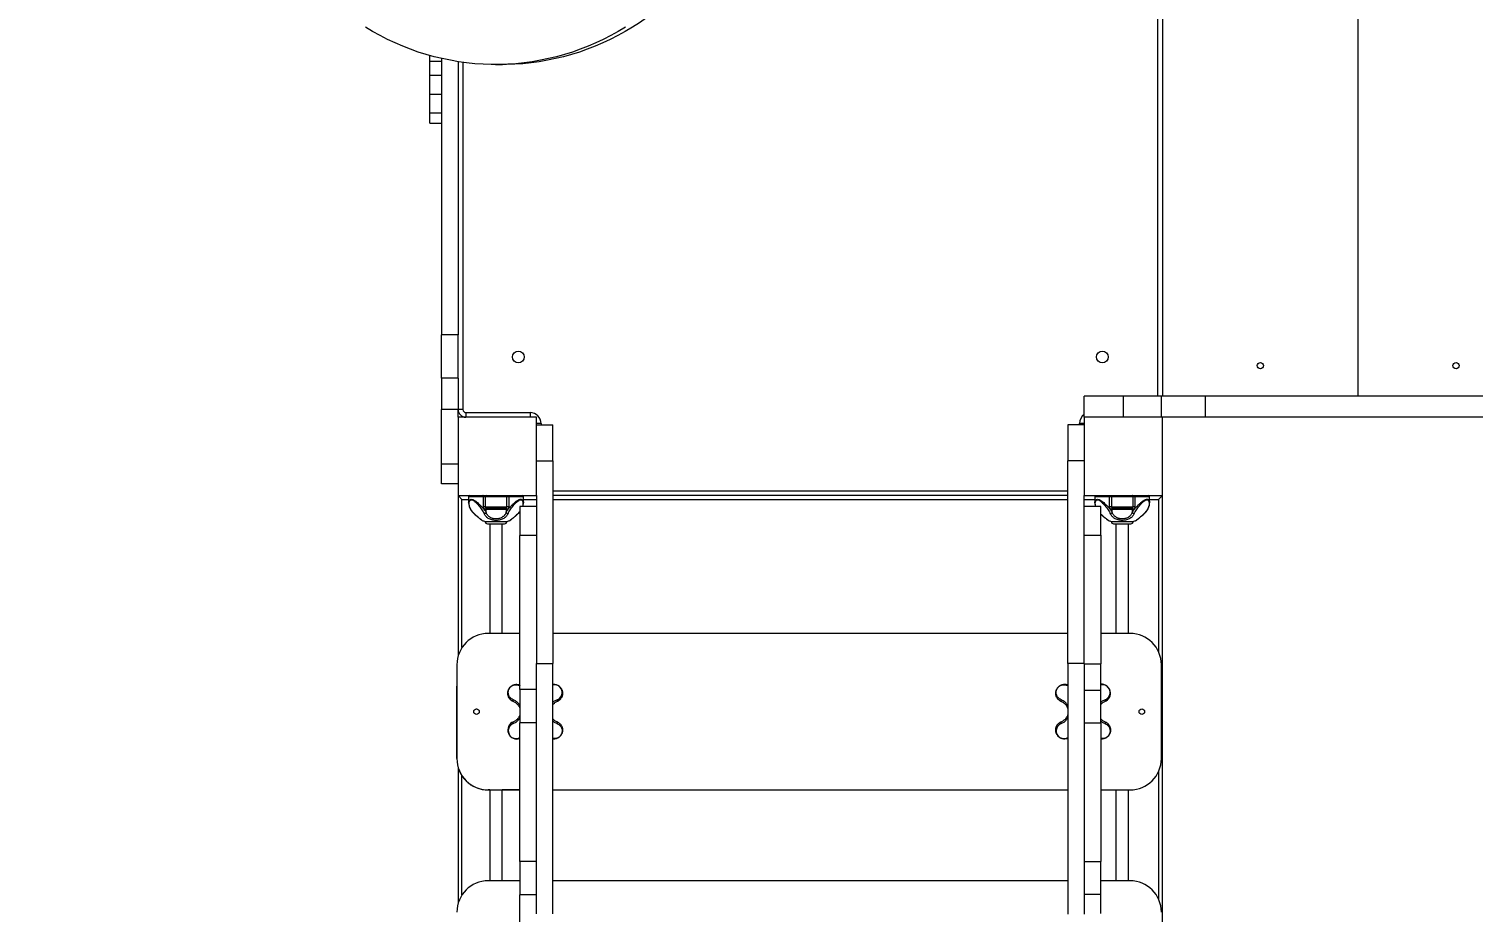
# Model space of a CAD drawing. Header units: millimetres. Extents: x -6562 to 7161, y -6069 to 5384.
# Drawn here: x 300 to 2145, y -191 to 937 of the extents above; entities that cross this region are included whole.
import ezdxf

# ---------------------------------------------------------------- set-up
doc = ezdxf.new("R2010")
doc.units = ezdxf.units.MM
for name, color, linetype in [('DIKOM_ОБЪЕКТ', 7, 'Continuous'), ('DIKOM_РАЗМЕР_ЗОНА', 7, 'Continuous'), ('DIKOM_РАЗМЕР_ОБЪЕКТА', 7, 'Continuous')]:
    doc.layers.add(name, color=color, linetype=linetype)
doc.styles.add('style1', font='arial.ttf', dxfattribs={"width": 0.8})
doc.dimstyles.new('1-50', dxfattribs={"dimtxt": 300, "dimasz": 200, "dimexe": 100, "dimexo": 0, "dimgap": 100, "dimtad": 1, "dimtxsty": 'style1', "dimcen": 200, "dimclrd": 7, "dimclre": 7, "dimclrt": 7, "dimadec": 1, "dimazin": 2, "dimtfac": 1, "dimtmove": 0, "dimatfit": 2, "dimfxl": 0, "dimlwd": 25, "dimlwe": 18, "dimarcsym": 0})

# ---------------------------------------------------------------- blocks, each defined once
blk = doc.blocks.new('*D9')
at = {"layer": 'Defpoints', "color": 0, "transparency": 16777216}
for p in [(-2276.8, 2530.5), (6418.8, 2530.5), (1009.4, -4069.5)]:
    blk.add_point(p, dxfattribs=at)
at = {"layer": 'DIKOM_РАЗМЕР_ОБЪЕКТА', "color": 7, "lineweight": 18, "transparency": 16777216}
for p, q in [((-2276.8, 2530.5), (6518.8, 2530.5)), ((1009.4, -4069.5), (6518.8, -4069.5))]:
    blk.add_line(p, q, dxfattribs=at)
at = {"layer": 'DIKOM_РАЗМЕР_ОБЪЕКТА', "color": 7, "lineweight": 25, "transparency": 16777216}
blk.add_line((6418.8, -3869.5), (6418.8, 2330.5), dxfattribs=at)
at = {"layer": 'DIKOM_РАЗМЕР_ОБЪЕКТА', "color": 7, "transparency": 16777216}
for points in [[(6385.4, 2330.5), (6452.1, 2330.5), (6418.8, 2530.5)], [(6385.4, -3869.5), (6452.1, -3869.5), (6418.8, -4069.5)]]:
    blk.add_solid(points, dxfattribs=at)
at = {"layer": 'DIKOM_РАЗМЕР_ОБЪЕКТА', "color": 7, "transparency": 16777216, "insert": (6165.6, -1011), "char_height": 300, "attachment_point": 5, "rotation": 90, "style": 'style1'}
blk.add_mtext('6600', dxfattribs=at)
blk = doc.blocks.new('*D12')
at = {"layer": 'Defpoints', "color": 0, "transparency": 16777216}
for p in [(-2088.2, 4030.5), (7061.3, 4030.5), (1371.9, -6069.5)]:
    blk.add_point(p, dxfattribs=at)
at = {"layer": 'DIKOM_РАЗМЕР_ЗОНА', "color": 7, "lineweight": 18, "transparency": 16777216}
for p, q in [((-2088.2, 4030.5), (7161.3, 4030.5)), ((1371.9, -6069.5), (7161.3, -6069.5))]:
    blk.add_line(p, q, dxfattribs=at)
at = {"layer": 'DIKOM_РАЗМЕР_ЗОНА', "color": 7, "lineweight": 25, "transparency": 16777216}
blk.add_line((7061.3, -5869.5), (7061.3, 3830.5), dxfattribs=at)
at = {"layer": 'DIKOM_РАЗМЕР_ЗОНА', "color": 7, "transparency": 16777216}
for points in [[(7027.9, 3830.5), (7094.6, 3830.5), (7061.3, 4030.5)], [(7027.9, -5869.5), (7094.6, -5869.5), (7061.3, -6069.5)]]:
    blk.add_solid(points, dxfattribs=at)
at = {"layer": 'DIKOM_РАЗМЕР_ЗОНА', "color": 7, "transparency": 16777216, "insert": (6808.1, -1011), "char_height": 300, "attachment_point": 5, "rotation": 90, "style": 'style1'}
blk.add_mtext('10100', dxfattribs=at)

msp = doc.modelspace()

# ---------------------------------------------------------------- linework, layer by layer
at = {"layer": 'DIKOM_ОБЪЕКТ', "color": 7, "linetype": 'Continuous', "lineweight": 15}
for p, q in [((1741.853, 467.516), (1741.853, 1113.516)), ((1747.853, 1113.516), (1747.853, 467.516)), ((1997.85, 467.516), (1997.85, 1113.516)), ((811.853, 895.547), (811.853, 902.515)), ((811.853, 895.547), (826.853, 895.547)), ((811.853, 877.678), (811.853, 895.547)), ((826.853, 898.726), (826.853, 545.787)), ((847.853, 894.716), (847.853, 545.787)), ((853.853, 893.842), (853.853, 450.516)), ((895.515, 891.026), (904.395, 891.026)), ((811.853, 877.678), (826.853, 877.678)), ((811.853, 853.119), (811.853, 877.678)), ((811.853, 853.119), (826.853, 853.119)), ((811.853, 829.331), (811.853, 853.119)), ((811.853, 829.331), (826.853, 829.331)), ((811.853, 816.259), (811.853, 829.331)), ((811.853, 816.259), (826.853, 816.259)), ((847.853, 545.787), (826.853, 545.787)), ((826.853, 490.516), (826.853, 545.787)), ((847.853, 490.516), (847.853, 545.787)), ((847.853, 490.516), (826.853, 490.516)), ((826.853, 490.516), (826.853, 450.516)), ((847.853, 490.516), (847.853, 450.516)), ((1647.853, 440.516), (1647.853, 467.516)), ((1697.853, 467.516), (1647.853, 467.516)), ((1697.853, 440.516), (1697.853, 467.516)), ((1746.486, 467.516), (1697.853, 467.516)), ((1746.486, 440.516), (1746.486, 467.516)), ((1802.717, 467.516), (1746.486, 467.516)), ((1802.717, 440.516), (1802.717, 467.516)), ((2304.084, 467.516), (1802.717, 467.516)), ((847.853, 450.516), (826.853, 450.516)), ((826.853, 380.516), (826.853, 450.516)), ((853.853, 450.516), (847.853, 450.516)), ((847.853, 440.516), (847.853, 450.516)), ((857.853, 446.516), (939.853, 446.516)), ((857.853, 446.516), (857.853, 440.516)), ((939.853, 446.516), (939.853, 440.516)), ((947.853, 440.516), (847.853, 440.516)), ((847.853, 440.516), (847.853, 340.516)), ((947.853, 340.516), (947.853, 440.516)), ((953.853, 432.516), (947.853, 432.516)), ((947.853, 431.009), (968.853, 431.009)), ((953.853, 432.516), (953.853, 431.009)), ((968.853, 384.996), (968.853, 431.009)), ((1647.853, 431.009), (1626.853, 431.009)), ((1626.853, 431.009), (1626.853, 384.995)), ((1647.853, 432.516), (1641.853, 432.516)), ((1641.853, 431.009), (1641.853, 432.516)), ((1747.853, 440.516), (1647.853, 440.516)), ((1647.853, 440.516), (1647.853, 340.516)), ((1747.853, 340.516), (1747.853, 440.516)), ((1802.717, 440.516), (1747.853, 440.516)), ((2247.853, 440.516), (1802.717, 440.516)), ((847.853, 380.516), (826.853, 380.516)), ((826.853, 355.516), (826.853, 380.516)), ((947.853, 384.996), (968.853, 384.996)), ((968.853, 384.996), (968.853, 125.92)), ((1647.853, 384.995), (1626.853, 384.995)), ((1626.853, 125.853), (1626.853, 384.995)), ((847.853, 355.516), (826.853, 355.516)), ((847.853, 340.516), (847.853, 135.367)), ((847.853, 340.516), (947.853, 340.516)), ((852.853, 146.373), (852.853, 335.516)), ((852.853, 335.516), (861.354, 335.516)), ((861.354, 339.516), (861.354, 331.3)), ((861.354, 339.516), (880.163, 339.516)), ((880.163, 326.016), (880.163, 339.516)), ((880.163, 339.516), (882.615, 339.516)), ((882.615, 339.516), (910.094, 339.516)), ((882.615, 339.516), (882.615, 326.016)), ((910.094, 326.016), (910.094, 339.516)), ((910.094, 339.516), (912.546, 339.516)), ((912.546, 339.516), (912.546, 326.016)), ((912.546, 339.516), (931.355, 339.516)), ((931.355, 331.307), (931.355, 339.516)), ((931.355, 335.516), (947.853, 335.516)), ((947.853, 340.516), (947.853, 125.92)), ((968.853, 346.516), (1626.853, 346.516)), ((1626.853, 340.516), (968.853, 340.516)), ((968.853, 335.516), (1626.853, 335.516)), ((1647.853, 125.853), (1647.853, 340.516)), ((1647.853, 340.516), (1747.853, 340.516)), ((1647.853, 335.516), (1661.355, 335.516)), ((1661.355, 339.516), (1661.355, 331.3)), ((1661.355, 339.516), (1680.163, 339.516)), ((1680.163, 326.016), (1680.163, 339.516)), ((1680.163, 339.516), (1682.615, 339.516)), ((1682.615, 339.516), (1710.094, 339.516)), ((1682.615, 339.516), (1682.615, 326.016)), ((1710.094, 326.016), (1710.094, 339.516)), ((1710.094, 339.516), (1712.546, 339.516)), ((1712.546, 339.516), (1712.546, 326.016)), ((1712.546, 339.516), (1731.355, 339.516)), ((1731.355, 331.307), (1731.355, 339.516)), ((1731.355, 335.516), (1742.853, 335.516)), ((1742.853, 335.516), (1742.853, 140.879)), ((1747.853, -1159.484), (1747.853, 340.516)), ((882.615, 326.016), (880.163, 326.016)), ((882.615, 326.016), (910.094, 326.016)), ((882.936, 325.067), (883.037, 324.962)), ((883.554, 319.086), (883.554, 323.016)), ((883.554, 323.016), (909.155, 323.016)), ((909.155, 323.016), (909.155, 319.086)), ((912.546, 326.016), (910.094, 326.016)), ((924.718, 317.64), (926.853, 319.949)), ((947.853, 326.53), (926.853, 326.53)), ((926.853, 326.53), (926.853, 289.666)), ((931.355, 331.303), (931.355, 331.307)), ((1668.853, 326.526), (1647.853, 326.526)), ((1668.853, 290.018), (1668.853, 326.526)), ((1682.615, 326.016), (1680.163, 326.016)), ((1682.615, 326.016), (1710.094, 326.016)), ((1682.936, 325.067), (1683.038, 324.962)), ((1683.554, 319.086), (1683.554, 323.016)), ((1683.554, 323.016), (1709.155, 323.016)), ((1709.155, 323.016), (1709.155, 319.086)), ((1712.546, 326.016), (1710.094, 326.016)), ((1731.355, 331.303), (1731.355, 331.307)), ((882.355, 307.516), (910.354, 307.516)), ((888.355, 304.516), (888.355, 164.516)), ((904.354, 164.516), (904.354, 304.516)), ((1682.355, 307.516), (1710.354, 307.516)), ((1688.355, 304.516), (1688.355, 164.516)), ((1704.355, 164.516), (1704.355, 304.516)), ((947.853, 289.666), (926.853, 289.666)), ((926.853, 92.949), (926.853, 289.666)), ((1647.853, 290.018), (1668.853, 290.018)), ((1668.853, 290.018), (1668.853, 125.522)), ((926.853, 164.516), (886.353, 164.516)), ((1626.853, 164.516), (968.853, 164.516)), ((1706.353, 164.516), (1668.853, 164.516)), ((846.353, 124.516), (846.353, 4.516)), ((947.853, 125.92), (968.853, 125.92)), ((947.853, -193.858), (947.853, 125.92)), ((968.853, -193.858), (968.853, 125.92)), ((1647.853, 125.853), (1626.853, 125.853)), ((1626.853, 125.853), (1626.853, -193.926)), ((1647.853, 125.853), (1647.853, -193.926)), ((1647.853, 125.522), (1668.853, 125.522)), ((1668.853, 91.893), (1668.853, 125.522)), ((1746.353, 4.516), (1746.353, 124.516)), ((846.351, 4.516), (846.353, 97.272)), ((947.853, 92.949), (926.853, 92.949)), ((926.853, 92.949), (926.853, 50.321)), ((968.853, 99.366), (969.853, 99.513)), ((1647.853, 91.893), (1668.853, 91.893)), ((1668.853, 50.168), (1668.853, 91.893)), ((947.853, 50.321), (926.853, 50.321)), ((926.853, -127.041), (926.853, 50.321)), ((1647.853, 50.168), (1668.853, 50.168)), ((1668.853, 50.168), (1668.853, -126.962)), ((1669.853, 29.516), (1668.853, 29.665)), ((847.853, -6.344), (847.853, -180.633)), ((852.853, -169.627), (852.853, -17.346)), ((1742.853, -11.847), (1742.853, -175.121)), ((888.35, -35.485), (886.35, -35.485)), ((886.353, -35.484), (926.853, -35.484)), ((888.35, -35.484), (888.35, -35.485)), ((888.355, -35.485), (888.35, -35.485)), ((888.355, -35.484), (888.355, -151.484)), ((904.35, -35.484), (904.35, -35.486)), ((926.853, -35.486), (904.35, -35.486)), ((904.354, -151.484), (904.354, -35.486)), ((968.853, -35.484), (1626.853, -35.484)), ((1668.853, -35.484), (1706.353, -35.484)), ((1688.355, -35.484), (1688.355, -151.484)), ((1704.355, -151.484), (1704.355, -35.484)), ((947.853, -127.041), (926.853, -127.041)), ((926.853, -127.041), (926.853, -169.5)), ((1647.853, -126.962), (1668.853, -126.962)), ((1668.853, -168.767), (1668.853, -126.962)), ((926.853, -151.484), (886.353, -151.484)), ((1626.853, -151.484), (968.853, -151.484)), ((1706.353, -151.484), (1668.853, -151.484)), ((947.853, -169.5), (926.853, -169.5)), ((926.853, -329.244), (926.853, -169.5)), ((1647.853, -168.767), (1668.853, -168.767)), ((1668.853, -193.459), (1668.853, -168.767))]:
    msp.add_line(p, q, dxfattribs=at)
at = {"layer": 'DIKOM_ОБЪЕКТ', "color": 7, "linetype": 'Continuous', "lineweight": 15, "flags": 128}
for points in [[(1114.251, 970.623), (1105.862, 963.634), (1097.282, 956.932), (1088.519, 950.525), (1079.581, 944.419), (1070.477, 938.62), (1061.216, 933.133), (1051.806, 927.962), (1042.256, 923.115), (1032.576, 918.594), (1022.774, 914.404), (1012.859, 910.549), (1002.842, 907.033), (992.731, 903.858), (982.537, 901.029), (972.269, 898.548), (961.936, 896.417), (951.548, 894.638), (941.116, 893.212), (930.649, 892.142), (920.158, 891.428), (909.651, 891.071), (904.395, 891.026)], [(1061.598, 938.62), (1052.336, 933.133), (1042.926, 927.962), (1033.377, 923.115), (1023.696, 918.594), (1013.894, 914.404), (1003.98, 910.549), (993.962, 907.033), (983.852, 903.858), (973.657, 901.029), (963.389, 898.548), (953.056, 896.417), (942.669, 894.638), (932.237, 893.212), (921.77, 892.142), (911.278, 891.428), (900.771, 891.071), (890.259, 891.071), (879.752, 891.428), (869.26, 892.142), (858.794, 893.212), (848.361, 894.638), (837.974, 896.417), (827.641, 898.548), (817.373, 901.029), (807.178, 903.858), (797.068, 907.033), (787.05, 910.549), (777.136, 914.404), (767.334, 918.594), (757.654, 923.115), (748.104, 927.962), (738.694, 933.133), (729.432, 938.62)], [(847.853, 340.516), (847.929, 340.44), (848.154, 340.214), (848.523, 339.846), (849.023, 339.346), (849.639, 338.73), (850.353, 338.016), (851.143, 337.226), (851.985, 336.384), (852.853, 335.516)], [(861.37, 331.254), (861.408, 332.239), (861.611, 333.262), (862.055, 334.324), (862.656, 335.1), (863.557, 335.684), (864.724, 335.898), (866.087, 335.684), (866.788, 335.439), (867.539, 335.1), (868.904, 334.322), (870.445, 333.257), (871.56, 332.393), (872.643, 331.492), (873.667, 330.594), (874.683, 329.662), (875.829, 328.567), (877.058, 327.338), (878.229, 326.112), (879.439, 324.776), (880.387, 323.667), (881.675, 322.035), (882.732, 320.513), (883.554, 319.086), (883.554, 319.086)], [(880.163, 339.516), (880.151, 339.711), (880.115, 339.898), (880.056, 340.071), (879.977, 340.223), (879.881, 340.347), (879.771, 340.439), (879.652, 340.496), (879.528, 340.516)], [(912.546, 339.516), (912.558, 339.711), (912.594, 339.898), (912.653, 340.071), (912.732, 340.223), (912.828, 340.347), (912.938, 340.439), (913.057, 340.496), (913.181, 340.516)], [(1661.37, 331.254), (1661.408, 332.239), (1661.611, 333.262), (1662.055, 334.324), (1662.657, 335.1), (1663.557, 335.684), (1664.723, 335.898), (1666.087, 335.684), (1666.788, 335.439), (1667.539, 335.1), (1668.904, 334.322), (1670.445, 333.257), (1671.56, 332.393), (1672.643, 331.492), (1673.667, 330.594), (1674.683, 329.662), (1675.829, 328.567), (1677.058, 327.338), (1678.229, 326.112), (1679.439, 324.776), (1680.387, 323.667), (1681.675, 322.035), (1682.732, 320.513), (1683.554, 319.086), (1683.554, 319.086)], [(1680.163, 339.516), (1680.151, 339.711), (1680.115, 339.898), (1680.056, 340.071), (1679.977, 340.223), (1679.881, 340.347), (1679.771, 340.439), (1679.652, 340.496), (1679.528, 340.516)], [(1712.546, 339.516), (1712.558, 339.711), (1712.594, 339.898), (1712.653, 340.071), (1712.732, 340.223), (1712.828, 340.347), (1712.938, 340.439), (1713.057, 340.496), (1713.181, 340.516)], [(1747.853, 340.516), (1747.777, 340.44), (1747.551, 340.214), (1747.183, 339.846), (1746.683, 339.346), (1746.067, 338.73), (1745.353, 338.016), (1744.563, 337.226), (1743.721, 336.384), (1742.853, 335.516)], [(868.207, 317.589), (868.062, 317.596), (867.991, 317.64)], [(924.502, 317.589), (924.647, 317.596), (924.718, 317.64)], [(1724.502, 317.589), (1724.647, 317.596), (1724.718, 317.64)], [(918.638, 77.314), (918.402, 77.453), (918.206, 77.664), (918.061, 77.94), (917.971, 78.269), (917.94, 78.636), (917.971, 79.026), (918.06, 79.422), (918.206, 79.808)], [(974.5, 79.808), (974.645, 79.422), (974.735, 79.026), (974.766, 78.636), (974.735, 78.269), (974.645, 77.94), (974.499, 77.664), (974.304, 77.453), (974.068, 77.314)], [(1618.206, 79.81), (1618.06, 79.424), (1617.971, 79.028), (1617.94, 78.638), (1617.971, 78.271), (1618.061, 77.943), (1618.206, 77.667), (1618.401, 77.455), (1618.638, 77.316)], [(1674.5, 79.81), (1674.646, 79.424), (1674.735, 79.028), (1674.765, 78.638), (1674.735, 78.271), (1674.645, 77.943), (1674.499, 77.667), (1674.304, 77.455), (1674.068, 77.316)], [(871.215, 68.012), (871.352, 68.015), (871.933, 67.967)], [(918.206, 49.219), (918.06, 49.605), (917.971, 50.001), (917.94, 50.391), (917.971, 50.758), (918.061, 51.086), (918.206, 51.362), (918.402, 51.574), (918.638, 51.713)], [(974.5, 49.219), (974.645, 49.605), (974.735, 50.001), (974.766, 50.391), (974.735, 50.758), (974.645, 51.086), (974.499, 51.362), (974.304, 51.574), (974.068, 51.713)], [(1618.206, 49.221), (1618.06, 49.607), (1617.971, 50.003), (1617.94, 50.393), (1617.971, 50.76), (1618.061, 51.088), (1618.206, 51.365), (1618.401, 51.576), (1618.638, 51.715)], [(1674.068, 51.715), (1674.304, 51.576), (1674.499, 51.365), (1674.645, 51.088), (1674.735, 50.76), (1674.765, 50.393), (1674.735, 50.003), (1674.646, 49.607), (1674.5, 49.221)]]:
    msp.add_lwpolyline(points, dxfattribs=at)
at = {"layer": 'DIKOM_ОБЪЕКТ', "color": 7, "linetype": 'Continuous', "lineweight": 15}
for centre, radius in [((924.853, 517.516), 7.5), ((1670.853, 517.516), 7.5), ((1872.85, 506.516), 4), ((2122.85, 506.516), 4), ((871.353, 64.516), 3.5), ((1721.353, 64.516), 3.5)]:
    msp.add_circle(centre, radius, dxfattribs=at)
for centre, radius, start, end in [((857.853, 450.516), 10, 180, 270), ((857.853, 450.516), 4, 180, 270), ((939.853, 432.516), 14, 0, 90), ((1655.853, 432.516), 14, 124.849905, 180), ((862.355, 339.516), 1, 90, 180), ((883.614, 339.516), 1, 90.043858, 180.03132), ((909.095, 339.516), 1, 359.96868, 89.956142), ((930.355, 339.516), 1, 0, 90), ((1662.355, 339.516), 1, 90, 180), ((1683.614, 339.516), 1, 90.043858, 180.03132), ((1709.095, 339.516), 0.999, 359.949261, 89.961882), ((1730.355, 339.516), 1, 0, 90), ((881.25, 320.098), 2.516, 265.670752, 336.288977), ((884.097, 326.016), 1.5, 224.829325, 270), ((885.004, 323.066), 1.451, 92.144389, 181.981595), ((907.705, 323.066), 1.451, 358.018405, 87.855611), ((908.612, 326.016), 1.5, 270, 315.135341), ((911.459, 320.099), 2.517, 203.722413, 274.322692), ((1681.25, 320.099), 2.517, 265.681748, 336.277981), ((1684.097, 326.016), 1.5, 224.829325, 270), ((1685.004, 323.066), 1.45, 92.135278, 182.000469), ((1707.705, 323.066), 1.451, 358.018405, 87.855611), ((1708.612, 326.016), 1.5, 270, 315.135341), ((1711.459, 320.098), 2.516, 203.713021, 274.327251), ((896.355, 353.76), 48.317, 248.461252, 253.156755), ((885.355, 307.516), 3, 180, 270), ((907.355, 307.516), 3, 270, 0), ((896.355, 353.76), 48.317, 286.843245, 291.538333), ((1696.355, 353.76), 48.317, 248.461252, 253.156755), ((1685.355, 307.516), 3, 180, 270), ((1707.355, 307.516), 3, 270, 0), ((1696.355, 353.76), 48.317, 286.843245, 291.538333), ((886.353, 124.516), 40, 90, 180), ((1706.353, 124.516), 40, 0, 90), ((970.907, 89.013), 9.881, 291.322211, 101.998095), ((1669.865, 88.01), 11.491, 291.453243, 95.055444), ((1670.907, 89.015), 9.881, 291.322584, 101.997721), ((922.846, 41.016), 11.495, 111.474673, 290.398604), ((921.814, 40.007), 9.894, 111.388771, 300.616675), ((1621.814, 40.009), 9.894, 111.388536, 300.616911), ((886.351, 4.515), 40, 179.998597, 269.998597), ((886.353, 4.516), 40, 180, 270), ((1706.353, 4.516), 40, 270, 0), ((886.353, -191.484), 40, 90, 180), ((1706.353, -191.484), 40, 0, 90)]:
    msp.add_arc(centre, radius, start, end, dxfattribs=at)
for points, knots in [([(868.207, 317.589), (867.467, 318.346), (865.984, 319.862), (864.308, 322.317), (863.039, 324.826), (862.221, 327.356), (861.856, 329.857), (861.978, 331.881), (862.413, 333.32), (862.869, 334.117), (863.351, 334.618), (863.935, 335.002), (864.831, 335.214), (866.104, 334.937), (867.436, 334.229), (868.732, 333.28), (870.391, 331.837), (872.359, 329.835), (874.556, 327.334), (876.593, 324.802), (878.409, 322.301), (879.992, 319.854), (880.704, 318.344), (881.06, 317.589)], [0, 0, 0, 0, 0.06248062, 0.12509396, 0.18743766, 0.24996013, 0.31200913, 0.37465998, 0.40821582, 0.43733192, 0.45466315, 0.47071357, 0.5002427, 0.53164311, 0.56307185, 0.59442647, 0.62587356, 0.6882638, 0.75087706, 0.81300492, 0.87545453, 0.93768111, 1, 1, 1, 1]), ([(909.155, 319.086), (909.341, 319.431), (909.725, 320.146), (910.466, 321.265), (911.332, 322.447), (912.265, 323.611), (913.321, 324.846), (914.438, 326.077), (915.654, 327.351), (916.927, 328.624), (918.207, 329.841), (919.562, 331.068), (920.889, 332.195), (922.329, 333.326), (923.739, 334.309), (925.204, 335.156), (926.637, 335.747), (928.021, 335.973), (928.998, 335.785), (929.644, 335.447), (930.18, 335.019), (930.716, 334.307), (931.1, 333.37), (931.294, 332.401), (931.363, 331.732), (931.349, 331.35), (931.346, 331.279)], [0, 0, 0, 0, 0.044386, 0.09180342, 0.13578303, 0.18379747, 0.22555759, 0.2753212, 0.32138773, 0.36709744, 0.41691217, 0.45809316, 0.50743244, 0.55023534, 0.59933773, 0.64227361, 0.68844151, 0.73466946, 0.78085937, 0.80335404, 0.82708429, 0.87009914, 0.91931386, 0.95570159, 0.99174635, 1, 1, 1, 1]), ([(911.649, 317.589), (912.006, 318.346), (912.722, 319.862), (914.31, 322.317), (916.135, 324.826), (918.17, 327.355), (920.372, 329.858), (922.722, 332.244), (924.85, 334.006), (926.621, 334.943), (927.894, 335.214), (928.985, 334.948), (929.674, 334.34), (930.119, 333.64), (930.407, 332.965), (930.671, 331.985), (930.819, 330.662), (930.729, 329.024), (930.529, 327.629), (930.239, 326.795), (930.148, 326.53)], [0, 0, 0, 0, 0.08110562, 0.16238504, 0.24332001, 0.32448104, 0.40503111, 0.48635851, 0.56747019, 0.60822411, 0.64902946, 0.68734847, 0.73059787, 0.75526984, 0.78236978, 0.81216822, 0.86463857, 0.91971967, 0.97455741, 1, 1, 1, 1]), ([(1662.564, 326.526), (1662.469, 326.803), (1662.086, 327.917), (1661.876, 329.856), (1661.975, 331.881), (1662.414, 333.32), (1662.869, 334.117), (1663.351, 334.618), (1663.935, 335.002), (1664.831, 335.214), (1666.104, 334.937), (1667.436, 334.229), (1668.732, 333.281), (1670.391, 331.837), (1672.359, 329.835), (1674.556, 327.335), (1676.593, 324.802), (1678.409, 322.302), (1679.992, 319.854), (1680.704, 318.344), (1681.06, 317.589)], [0, 0, 0, 0, 0.02665454, 0.10717689, 0.18848028, 0.23202644, 0.26981103, 0.29230467, 0.31313063, 0.35145123, 0.39220023, 0.432986, 0.47368003, 0.51448531, 0.59545458, 0.67670919, 0.75733037, 0.8383726, 0.9191254, 1, 1, 1, 1]), ([(1709.155, 319.086), (1709.341, 319.431), (1709.725, 320.146), (1710.466, 321.265), (1711.332, 322.447), (1712.265, 323.611), (1713.321, 324.846), (1714.438, 326.077), (1715.654, 327.351), (1716.927, 328.624), (1718.207, 329.841), (1719.562, 331.068), (1720.889, 332.195), (1722.329, 333.326), (1723.739, 334.309), (1725.204, 335.156), (1726.637, 335.747), (1728.021, 335.973), (1728.998, 335.785), (1729.644, 335.447), (1730.18, 335.019), (1730.716, 334.307), (1731.1, 333.37), (1731.294, 332.401), (1731.364, 331.732), (1731.349, 331.35), (1731.346, 331.279)], [0, 0, 0, 0, 0.04438403, 0.09180155, 0.13578125, 0.18379903, 0.22555923, 0.27531916, 0.32138578, 0.36709558, 0.41691041, 0.458096, 0.50743073, 0.55023371, 0.5993362, 0.64227217, 0.68844506, 0.7346685, 0.7808585, 0.80335322, 0.82708351, 0.87009845, 0.91931327, 0.95570108, 0.99174622, 1, 1, 1, 1]), ([(1711.649, 317.589), (1712.006, 318.346), (1712.722, 319.862), (1714.31, 322.317), (1716.135, 324.826), (1718.17, 327.355), (1720.372, 329.858), (1722.722, 332.245), (1724.85, 334.006), (1726.621, 334.943), (1727.894, 335.214), (1728.985, 334.948), (1729.674, 334.34), (1730.119, 333.64), (1730.407, 332.965), (1730.672, 331.985), (1730.816, 330.661), (1730.741, 329.024), (1730.394, 327.059), (1729.659, 324.802), (1728.391, 322.302), (1726.717, 319.854), (1725.24, 318.344), (1724.502, 317.589)], [0, 0, 0, 0, 0.06248738, 0.12511072, 0.18746421, 0.24999428, 0.31205365, 0.37471191, 0.43720734, 0.46860247, 0.50004073, 0.52956341, 0.56288468, 0.58189306, 0.60277206, 0.62573011, 0.66615595, 0.70859303, 0.75084247, 0.81297734, 0.8754359, 0.93767141, 1, 1, 1, 1]), ([(861.354, 331.302), (861.402, 330.452), (861.485, 328.986), (862.018, 326.921), (862.601, 325.305), (863.332, 323.715), (864.368, 321.917), (865.866, 319.809), (867.248, 318.398), (867.991, 317.64)], [0, 0, 0, 0, 0.18397259, 0.31734392, 0.423656, 0.52909694, 0.66005169, 0.81728605, 1, 1, 1, 1]), ([(867.991, 317.64), (868.617, 317.057), (869.869, 315.892), (871.692, 314.292), (873.415, 312.833), (874.976, 311.557), (876.311, 310.497), (877.328, 309.707), (877.994, 309.198), (878.071, 309.14), (878.108, 309.111)], [0, 0, 0, 0, 0.1268617, 0.25340173, 0.37946423, 0.50526577, 0.63045168, 0.75567429, 0.87999179, 1, 1, 1, 1]), ([(878.615, 308.819), (878.574, 308.85), (878.492, 308.913), (877.801, 309.441), (876.752, 310.256), (875.378, 311.347), (873.772, 312.658), (872.012, 314.148), (870.144, 315.787), (868.86, 316.982), (868.207, 317.589)], [0, 0, 0, 0, 0.12230324, 0.24730322, 0.37292335, 0.49814605, 0.62362553, 0.74898487, 0.87241518, 1, 1, 1, 1]), ([(883.554, 323.016), (883.302, 323.012), (882.799, 323.003), (881.874, 323.152), (881.107, 323.655), (880.599, 324.274), (880.235, 325.084), (880.187, 325.705), (880.163, 326.016)], [0, 0, 0, 0, 0.25029654, 0.49933946, 0.6292254, 0.7494451, 0.87444026, 1, 1, 1, 1]), ([(896.355, 308.815), (895.443, 308.847), (894.072, 308.895), (892.296, 309.19), (890.587, 309.581), (888.561, 310.27), (886.677, 311.231), (885.219, 312.22), (884.105, 313.155), (882.985, 314.33), (881.903, 315.793), (881.347, 316.977), (881.06, 317.589)], [0, 0, 0, 0, 0.12405422, 0.18674182, 0.25037982, 0.37289085, 0.50076109, 0.58119349, 0.66452143, 0.75115973, 0.87162347, 1, 1, 1, 1]), ([(882.615, 326.016), (882.617, 325.951), (882.621, 325.822), (882.67, 325.567), (882.774, 325.292), (882.884, 325.14), (882.936, 325.067)], [0, 0, 0, 0, 0.16429849, 0.32974562, 0.67938017, 1, 1, 1, 1]), ([(896.355, 310.676), (895.57, 310.708), (894.386, 310.757), (892.861, 311.056), (891.645, 311.384), (890.384, 311.853), (889.106, 312.483), (887.246, 313.669), (885.063, 315.765), (884.076, 317.937), (883.554, 319.086)], [0, 0, 0, 0, 0.1240354, 0.18706391, 0.25114383, 0.33188115, 0.41532117, 0.50196364, 0.73653257, 1, 1, 1, 1]), ([(884.189, 324.516), (884.168, 324.516), (884.102, 324.516), (884.776, 324.516), (886.118, 324.516), (888.091, 324.516), (890.564, 324.516), (893.388, 324.516), (895.376, 324.516), (896.355, 324.516)], [0, 0, 0, 0, 0.07079257, 0.22797104, 0.38052913, 0.53308348, 0.69026712, 0.84745109, 1, 1, 1, 1]), ([(896.355, 324.516), (897.333, 324.516), (899.321, 324.516), (902.145, 324.516), (904.618, 324.516), (906.591, 324.516), (907.933, 324.516), (908.607, 324.516), (908.541, 324.516), (908.52, 324.516)], [0, 0, 0, 0, 0.15254891, 0.30973288, 0.46691652, 0.61947087, 0.77202896, 0.92920743, 1, 1, 1, 1]), ([(909.155, 319.086), (908.635, 317.93), (907.954, 316.416), (906.575, 314.81), (905.709, 313.973), (904.54, 313.051), (902.992, 312.125), (900.943, 311.311), (898.713, 310.777), (897.135, 310.709), (896.355, 310.676)], [0, 0, 0, 0, 0.26434436, 0.34595353, 0.42451621, 0.50023134, 0.62867247, 0.750489, 0.87666114, 1, 1, 1, 1]), ([(911.649, 317.589), (911.37, 316.993), (910.813, 315.801), (909.594, 314.149), (908.091, 312.656), (906.249, 311.34), (904.13, 310.262), (901.706, 309.445), (899.094, 308.915), (897.263, 308.848), (896.355, 308.815)], [0, 0, 0, 0, 0.12513131, 0.25026536, 0.37879629, 0.50035689, 0.62807752, 0.75046556, 0.8762749, 1, 1, 1, 1]), ([(912.546, 326.016), (912.522, 325.705), (912.474, 325.084), (912.11, 324.273), (911.601, 323.654), (910.832, 323.152), (910.104, 323.03), (909.515, 323.015), (909.275, 323.015), (909.155, 323.016)], [0, 0, 0, 0, 0.12534957, 0.25068213, 0.370952, 0.50094843, 0.74973424, 0.8748184, 1, 1, 1, 1]), ([(909.672, 324.962), (909.706, 324.996), (909.796, 325.082), (909.935, 325.299), (910.04, 325.569), (910.087, 325.823), (910.092, 325.951), (910.094, 326.016)], [0, 0, 0, 0, 0.16922473, 0.43664629, 0.72655953, 0.8636515, 1, 1, 1, 1]), ([(924.502, 317.589), (923.233, 316.423), (921.315, 314.662), (918.973, 312.69), (917.369, 311.377), (916.004, 310.293), (914.928, 309.456), (914.287, 308.966), (914.017, 308.759), (914.092, 308.818), (914.094, 308.819)], [0, 0, 0, 0, 0.24786958, 0.37459979, 0.49759863, 0.62255419, 0.74743319, 0.87200893, 0.99709386, 1, 1, 1, 1]), ([(914.593, 309.105), (914.638, 309.139), (914.728, 309.207), (915.413, 309.732), (916.44, 310.53), (917.779, 311.593), (919.34, 312.872), (921.623, 314.797), (923.48, 316.503), (924.718, 317.64)], [0, 0, 0, 0, 0.12439157, 0.24847358, 0.37316118, 0.49827683, 0.62396825, 0.74939662, 1, 1, 1, 1]), ([(926.853, 320.207), (926.779, 320.099), (926.148, 319.18), (925.273, 318.335), (924.502, 317.589)], [0, 0, 0, 0, 0.11724094, 1, 1, 1, 1]), ([(930.521, 326.53), (930.597, 326.751), (930.886, 327.596), (931.242, 329.231), (931.314, 330.561), (931.355, 331.302)], [0, 0, 0, 0, 0.1354364, 0.51782714, 1, 1, 1, 1]), ([(1661.354, 331.302), (1661.407, 330.454), (1661.497, 328.99), (1661.886, 327.337), (1662.15, 326.618), (1662.184, 326.526)], [0, 0, 0, 0, 0.54595425, 0.94174495, 1, 1, 1, 1]), ([(1678.615, 308.819), (1678.574, 308.85), (1678.492, 308.913), (1677.801, 309.441), (1676.751, 310.256), (1675.377, 311.347), (1673.773, 312.657), (1672.012, 314.149), (1670.355, 315.598), (1669.289, 316.589), (1668.853, 316.994)], [0, 0, 0, 0, 0.12770313, 0.25822205, 0.38938851, 0.52013999, 0.65115304, 0.78205442, 0.91093438, 1, 1, 1, 1]), ([(1668.853, 316.845), (1669.19, 316.532), (1670.152, 315.639), (1671.691, 314.294), (1673.415, 312.832), (1674.976, 311.557), (1676.311, 310.497), (1677.328, 309.707), (1677.994, 309.198), (1678.071, 309.14), (1678.108, 309.111)], [0, 0, 0, 0, 0.07266206, 0.207057, 0.34094476, 0.47455538, 0.60751215, 0.74050788, 0.87254233, 1, 1, 1, 1]), ([(1683.554, 323.016), (1683.302, 323.012), (1682.799, 323.003), (1681.874, 323.152), (1681.107, 323.655), (1680.599, 324.274), (1680.235, 325.084), (1680.187, 325.705), (1680.163, 326.016)], [0, 0, 0, 0, 0.25030718, 0.49934657, 0.62923066, 0.74944866, 0.87444205, 1, 1, 1, 1]), ([(1696.354, 308.815), (1695.443, 308.847), (1694.072, 308.895), (1692.296, 309.19), (1690.587, 309.581), (1688.561, 310.27), (1686.677, 311.231), (1685.219, 312.22), (1684.105, 313.155), (1682.985, 314.33), (1681.903, 315.793), (1681.347, 316.977), (1681.06, 317.589)], [0, 0, 0, 0, 0.12404401, 0.18674239, 0.25038069, 0.37289229, 0.50076313, 0.58118851, 0.66452342, 0.75116213, 0.87162643, 1, 1, 1, 1]), ([(1682.615, 326.016), (1682.617, 325.951), (1682.621, 325.822), (1682.67, 325.567), (1682.774, 325.292), (1682.884, 325.14), (1682.936, 325.067)], [0, 0, 0, 0, 0.16429849, 0.32974562, 0.67938017, 1, 1, 1, 1]), ([(1696.354, 310.676), (1695.57, 310.708), (1694.386, 310.757), (1692.861, 311.056), (1691.645, 311.384), (1690.384, 311.853), (1689.106, 312.483), (1687.246, 313.669), (1685.063, 315.765), (1684.076, 317.937), (1683.554, 319.086)], [0, 0, 0, 0, 0.12403596, 0.18706477, 0.25114497, 0.33188267, 0.41532306, 0.50196593, 0.73653593, 1, 1, 1, 1]), ([(1684.189, 324.516), (1684.168, 324.516), (1684.102, 324.516), (1684.776, 324.516), (1686.118, 324.516), (1688.091, 324.516), (1690.564, 324.516), (1693.388, 324.516), (1695.376, 324.516), (1696.354, 324.516)], [0, 0, 0, 0, 0.07079291, 0.22797469, 0.38052748, 0.53308223, 0.69026629, 0.84745068, 1, 1, 1, 1]), ([(1696.354, 324.516), (1697.333, 324.516), (1699.321, 324.516), (1702.145, 324.516), (1704.618, 324.516), (1706.591, 324.516), (1707.933, 324.516), (1708.607, 324.516), (1708.541, 324.516), (1708.52, 324.516)], [0, 0, 0, 0, 0.15256113, 0.30973338, 0.46691691, 0.61947114, 0.77202912, 0.92920748, 1, 1, 1, 1]), ([(1709.155, 319.086), (1708.635, 317.93), (1707.954, 316.416), (1706.575, 314.81), (1705.709, 313.973), (1704.54, 313.051), (1702.992, 312.125), (1700.943, 311.311), (1698.713, 310.777), (1697.135, 310.709), (1696.354, 310.676)], [0, 0, 0, 0, 0.26434773, 0.34595652, 0.42451884, 0.50023363, 0.62867417, 0.75049014, 0.87666171, 1, 1, 1, 1]), ([(1711.649, 317.589), (1711.37, 316.993), (1710.813, 315.801), (1709.594, 314.149), (1708.091, 312.656), (1706.249, 311.34), (1704.13, 310.262), (1701.706, 309.445), (1699.094, 308.915), (1697.263, 308.848), (1696.354, 308.815)], [0, 0, 0, 0, 0.12513075, 0.25025952, 0.37878986, 0.5003499, 0.62807839, 0.75045636, 0.87627546, 1, 1, 1, 1]), ([(1712.546, 326.016), (1712.522, 325.705), (1712.474, 325.084), (1712.11, 324.273), (1711.601, 323.654), (1710.832, 323.152), (1710.104, 323.03), (1709.515, 323.015), (1709.275, 323.015), (1709.155, 323.016)], [0, 0, 0, 0, 0.12535052, 0.25067211, 0.37096021, 0.50095764, 0.74974534, 0.87483046, 1, 1, 1, 1]), ([(1709.594, 324.882), (1709.594, 324.882), (1709.616, 324.893), (1709.644, 324.928), (1709.672, 324.962)], [0, 0, 0, 0, 0.00721172, 1, 1, 1, 1]), ([(1709.672, 324.962), (1709.706, 324.996), (1709.796, 325.082), (1709.935, 325.299), (1710.04, 325.569), (1710.088, 325.823), (1710.092, 325.951), (1710.094, 326.016)], [0, 0, 0, 0, 0.16923297, 0.43659994, 0.7265273, 0.86365482, 1, 1, 1, 1]), ([(1724.502, 317.589), (1723.233, 316.423), (1721.315, 314.661), (1718.973, 312.69), (1717.37, 311.377), (1716.004, 310.293), (1714.928, 309.456), (1714.287, 308.966), (1714.017, 308.759), (1714.092, 308.818), (1714.094, 308.819)], [0, 0, 0, 0, 0.24786248, 0.37459981, 0.49759253, 0.62255366, 0.74743283, 0.87200874, 0.99709385, 1, 1, 1, 1]), ([(1714.593, 309.105), (1714.638, 309.139), (1714.728, 309.207), (1715.413, 309.732), (1716.44, 310.53), (1717.778, 311.593), (1719.339, 312.872), (1721.624, 314.797), (1723.48, 316.503), (1724.718, 317.64)], [0, 0, 0, 0, 0.12439163, 0.24847371, 0.37316137, 0.49827709, 0.62396857, 0.74940426, 1, 1, 1, 1]), ([(1724.718, 317.64), (1725.485, 318.425), (1726.874, 319.846), (1728.333, 321.911), (1729.277, 323.537), (1729.871, 324.779), (1730.348, 325.945), (1730.814, 327.357), (1731.249, 329.23), (1731.317, 330.56), (1731.355, 331.302)], [0, 0, 0, 0, 0.1891003, 0.34252587, 0.46219543, 0.5463386, 0.61232627, 0.70796496, 0.83713012, 1, 1, 1, 1]), ([(878.116, 309.105), (878.196, 309.047), (878.354, 308.931), (878.533, 308.853), (878.62, 308.815)], [0, 0, 0, 0, 0.50799944, 1, 1, 1, 1]), ([(885.355, 304.516), (885.39, 304.516), (885.464, 304.516), (886.076, 304.516), (887.09, 304.516), (888.521, 304.516), (890.28, 304.516), (892.251, 304.516), (894.302, 304.516), (895.684, 304.516), (896.355, 304.516)], [0, 0, 0, 0, 0.11651858, 0.24001175, 0.36864119, 0.50000039, 0.63135524, 0.75998786, 0.88348767, 1, 1, 1, 1]), ([(896.355, 304.516), (897.025, 304.516), (898.407, 304.516), (900.458, 304.516), (902.429, 304.516), (904.188, 304.516), (905.619, 304.516), (906.633, 304.516), (907.245, 304.516), (907.319, 304.516), (907.354, 304.516)], [0, 0, 0, 0, 0.11651233, 0.24001214, 0.36864476, 0.49999961, 0.63135881, 0.75998825, 0.88348142, 1, 1, 1, 1]), ([(914.089, 308.815), (914.177, 308.853), (914.355, 308.931), (914.513, 309.047), (914.593, 309.105)], [0, 0, 0, 0, 0.49201221, 1, 1, 1, 1]), ([(1678.116, 309.105), (1678.196, 309.047), (1678.354, 308.932), (1678.533, 308.853), (1678.62, 308.815)], [0, 0, 0, 0, 0.508349, 1, 1, 1, 1]), ([(1685.355, 304.516), (1685.39, 304.516), (1685.464, 304.516), (1686.076, 304.516), (1687.09, 304.516), (1688.521, 304.516), (1690.28, 304.516), (1692.251, 304.516), (1694.302, 304.516), (1695.684, 304.516), (1696.354, 304.516)], [0, 0, 0, 0, 0.11651858, 0.24001175, 0.36864119, 0.50000039, 0.63135524, 0.75998786, 0.88348767, 1, 1, 1, 1]), ([(1696.354, 304.516), (1697.025, 304.516), (1698.407, 304.516), (1700.458, 304.516), (1702.429, 304.516), (1704.188, 304.516), (1705.619, 304.516), (1706.633, 304.516), (1707.245, 304.516), (1707.319, 304.516), (1707.355, 304.516)], [0, 0, 0, 0, 0.11651218, 0.24001184, 0.3686443, 0.49999897, 0.63135801, 0.75998729, 0.88348031, 1, 1, 1, 1]), ([(1714.089, 308.815), (1714.176, 308.853), (1714.355, 308.931), (1714.513, 309.047), (1714.593, 309.105)], [0, 0, 0, 0, 0.49201221, 1, 1, 1, 1]), ([(918.638, 77.314), (918.262, 77.475), (917.487, 77.809), (916.399, 78.468), (915.5, 79.15), (914.766, 79.823), (914.169, 80.456), (913.584, 81.184), (913.085, 81.923), (912.629, 82.724), (912.229, 83.57), (911.909, 84.444), (911.639, 85.403), (911.441, 86.431), (911.339, 87.629), (911.361, 88.858), (911.523, 90.127), (911.844, 91.428), (912.298, 92.639), (912.854, 93.733), (913.692, 95.044), (914.782, 96.277), (916.039, 97.303), (917.012, 97.941), (918.018, 98.467), (919.344, 99.004), (920.988, 99.429), (922.233, 99.485), (922.853, 99.513)], [0, 0, 0, 0, 0.03905548, 0.080674, 0.12489502, 0.15236796, 0.18231818, 0.21475051, 0.24967018, 0.27592038, 0.31222464, 0.34877052, 0.37442306, 0.41752566, 0.45845617, 0.49857799, 0.54174721, 0.58353986, 0.62403776, 0.65659515, 0.68672561, 0.74934612, 0.77995853, 0.81223529, 0.84226984, 0.87505223, 0.93775922, 1, 1, 1, 1]), ([(918.206, 79.808), (917.465, 80.165), (915.983, 80.881), (914.307, 82.469), (913.038, 84.294), (912.219, 86.329), (911.854, 88.529), (911.977, 90.521), (912.412, 92.185), (912.867, 93.287), (913.349, 94.163), (913.934, 95.045), (914.829, 96.1), (916.103, 97.164), (917.434, 97.946), (918.73, 98.47), (920.388, 98.893), (922.361, 99.018), (924.542, 98.617), (926.055, 98.108), (926.753, 97.608), (926.853, 97.536)], [0, 0, 0, 0, 0.07588288, 0.15192916, 0.22765271, 0.30358986, 0.37895196, 0.45504505, 0.49580086, 0.53116195, 0.55221621, 0.57170634, 0.60757283, 0.6457128, 0.68388184, 0.72196801, 0.7601583, 0.83593855, 0.91198396, 0.98743993, 1, 1, 1, 1]), ([(922.853, 99.513), (923.992, 99.417), (925.193, 99.316), (926.488, 98.93), (926.696, 98.817), (926.853, 98.731)], [0, 0, 0, 0, 0.82440669, 0.86828742, 1, 1, 1, 1]), ([(969.853, 99.513), (970.281, 99.5), (971.125, 99.473), (972.41, 99.249), (973.608, 98.906), (974.696, 98.462), (976.019, 97.772), (977.318, 96.829), (978.474, 95.657), (979.223, 94.716), (979.857, 93.724), (980.412, 92.629), (980.865, 91.418), (981.184, 90.121), (981.331, 88.962), (981.365, 87.918), (981.322, 87.028), (981.208, 86.119), (981.037, 85.291), (980.789, 84.422), (980.468, 83.552), (980.073, 82.717), (979.568, 81.831), (978.951, 80.942), (978.161, 80.034), (977.133, 79.071), (975.824, 78.104), (974.635, 77.569), (974.068, 77.314)], [0, 0, 0, 0, 0.04316642, 0.08495935, 0.12549787, 0.15805526, 0.18790009, 0.25062434, 0.281737, 0.31356086, 0.34377084, 0.37643069, 0.4168614, 0.4585595, 0.50159011, 0.53108247, 0.56376752, 0.59289447, 0.62637506, 0.65248388, 0.68843488, 0.7245878, 0.75027868, 0.79629778, 0.83789301, 0.87508024, 0.9404492, 1, 1, 1, 1]), ([(1618.638, 77.316), (1618.212, 77.502), (1617.33, 77.886), (1616.168, 78.627), (1615.091, 79.493), (1614.181, 80.426), (1613.359, 81.482), (1612.678, 82.599), (1612.121, 83.815), (1611.704, 85.088), (1611.446, 86.368), (1611.331, 87.723), (1611.371, 89.05), (1611.591, 90.49), (1611.992, 91.9), (1612.632, 93.366), (1613.509, 94.798), (1614.687, 96.182), (1615.836, 97.159), (1616.798, 97.805), (1617.741, 98.341), (1618.971, 98.878), (1620.315, 99.259), (1621.559, 99.46), (1622.633, 99.529), (1623.675, 99.502), (1624.739, 99.376), (1625.809, 99.156), (1626.514, 98.907), (1626.853, 98.787)], [0, 0, 0, 0, 0.03889524, 0.08045375, 0.1189976, 0.16107761, 0.1976787, 0.24128733, 0.28166191, 0.32172019, 0.36538025, 0.40147302, 0.44471199, 0.48222488, 0.52525835, 0.56288747, 0.60335128, 0.64386184, 0.68433906, 0.70405488, 0.72485208, 0.76255477, 0.80568393, 0.83757457, 0.86916648, 0.89970275, 0.93069255, 0.96663355, 1, 1, 1, 1]), ([(1618.206, 79.81), (1617.465, 80.167), (1615.982, 80.883), (1614.307, 82.471), (1613.038, 84.296), (1612.219, 86.332), (1611.854, 88.531), (1611.977, 90.523), (1612.412, 92.187), (1612.867, 93.289), (1613.349, 94.166), (1613.934, 95.047), (1614.829, 96.102), (1616.102, 97.167), (1617.434, 97.948), (1618.73, 98.472), (1620.389, 98.895), (1622.361, 99.02), (1624.541, 98.619), (1626.055, 98.11), (1626.753, 97.61), (1626.853, 97.538)], [0, 0, 0, 0, 0.07588618, 0.1519308, 0.22765274, 0.30358974, 0.3789517, 0.45504655, 0.49580026, 0.53116337, 0.55221312, 0.57170603, 0.60757245, 0.64570999, 0.68388194, 0.72196803, 0.76015824, 0.83593848, 0.91198018, 0.98743996, 1, 1, 1, 1]), ([(926.853, 71.865), (926.801, 71.988), (926.408, 72.92), (925.356, 74.405), (923.776, 76.256), (922.009, 77.748), (920.142, 78.963), (918.858, 79.523), (918.206, 79.808)], [0, 0, 0, 0, 0.02935259, 0.22318389, 0.41739737, 0.61145551, 0.80251238, 1, 1, 1, 1]), ([(918.638, 77.314), (919.739, 76.792), (921.18, 76.11), (922.837, 74.728), (923.716, 73.859), (924.707, 72.688), (925.708, 71.129), (926.512, 69.459), (926.768, 68.36), (926.853, 67.999)], [0, 0, 0, 0, 0.32628427, 0.42700726, 0.52395925, 0.61738949, 0.77590076, 0.92624704, 1, 1, 1, 1]), ([(974.5, 79.808), (973.241, 79.191), (971.337, 78.258), (969.474, 76.786), (968.895, 76.12), (968.853, 76.071)], [0, 0, 0, 0, 0.64438196, 0.97386806, 1, 1, 1, 1]), ([(968.853, 73.547), (969.502, 74.25), (971.107, 75.99), (972.962, 76.819), (974.068, 77.314)], [0, 0, 0, 0, 0.40403585, 1, 1, 1, 1]), ([(1626.853, 71.867), (1626.801, 71.99), (1626.408, 72.922), (1625.356, 74.407), (1623.776, 76.258), (1622.009, 77.75), (1620.142, 78.966), (1618.858, 79.525), (1618.206, 79.81)], [0, 0, 0, 0, 0.02935256, 0.22318367, 0.41740254, 0.61145588, 0.80251257, 1, 1, 1, 1]), ([(1618.638, 77.316), (1619.739, 76.795), (1621.18, 76.112), (1622.837, 74.73), (1623.716, 73.862), (1624.707, 72.69), (1625.708, 71.131), (1626.512, 69.461), (1626.768, 68.362), (1626.853, 68.001)], [0, 0, 0, 0, 0.32629105, 0.42701302, 0.52396403, 0.61739334, 0.77590302, 0.92624778, 1, 1, 1, 1]), ([(1674.5, 79.81), (1673.24, 79.193), (1671.337, 78.26), (1669.474, 76.788), (1668.895, 76.122), (1668.853, 76.073)], [0, 0, 0, 0, 0.64440046, 0.9738681, 1, 1, 1, 1]), ([(1668.853, 73.55), (1669.502, 74.252), (1671.107, 75.992), (1672.962, 76.822), (1674.068, 77.316)], [0, 0, 0, 0, 0.40402539, 1, 1, 1, 1]), ([(918.206, 49.219), (919.474, 49.821), (921.39, 50.732), (923.74, 52.74), (925.319, 54.57), (926.38, 56.063), (926.788, 57.021), (926.853, 57.172)], [0, 0, 0, 0, 0.38364015, 0.57978683, 0.77015829, 0.96355826, 1, 1, 1, 1]), ([(926.853, 60.86), (926.757, 60.533), (926.523, 59.732), (926.007, 58.526), (925.31, 57.25), (924.017, 55.396), (921.794, 53.219), (919.73, 52.234), (918.638, 51.713)], [0, 0, 0, 0, 0.06906111, 0.16942699, 0.27316692, 0.38086761, 0.6725007, 1, 1, 1, 1]), ([(974.068, 51.713), (972.965, 52.232), (971.522, 52.91), (969.872, 54.305), (969.215, 54.921), (968.898, 55.303), (968.853, 55.357)], [0, 0, 0, 0, 0.6043571, 0.79089852, 0.97047297, 1, 1, 1, 1]), ([(1618.206, 49.221), (1619.474, 49.824), (1621.39, 50.734), (1623.74, 52.743), (1625.319, 54.573), (1626.38, 56.065), (1626.788, 57.023), (1626.853, 57.175)], [0, 0, 0, 0, 0.38364296, 0.57979108, 0.77016394, 0.96356533, 1, 1, 1, 1]), ([(1626.853, 60.862), (1626.757, 60.535), (1626.524, 59.735), (1626.007, 58.528), (1625.31, 57.252), (1624.017, 55.398), (1621.794, 53.221), (1619.73, 52.236), (1618.638, 51.715)], [0, 0, 0, 0, 0.06906723, 0.16942464, 0.27316288, 0.38086752, 0.67249587, 1, 1, 1, 1]), ([(1674.068, 51.715), (1672.965, 52.234), (1671.523, 52.913), (1669.872, 54.307), (1669.216, 54.923), (1668.898, 55.305), (1668.853, 55.359)], [0, 0, 0, 0, 0.60436437, 0.79092411, 0.97048229, 1, 1, 1, 1]), ([(968.853, 52.955), (968.889, 52.913), (969.456, 52.258), (970.707, 51.299), (972.561, 50.058), (973.847, 49.502), (974.5, 49.219)], [0, 0, 0, 0, 0.0224433, 0.34804422, 0.66864619, 1, 1, 1, 1]), ([(974.068, 51.713), (974.494, 51.527), (975.376, 51.143), (976.537, 50.402), (977.615, 49.536), (978.525, 48.603), (979.347, 47.547), (980.027, 46.43), (980.585, 45.214), (981.002, 43.941), (981.26, 42.661), (981.375, 41.306), (981.335, 39.979), (981.115, 38.539), (980.714, 37.129), (980.074, 35.663), (979.197, 34.231), (978.019, 32.847), (976.87, 31.87), (975.908, 31.224), (974.965, 30.688), (973.735, 30.151), (972.39, 29.77), (971.146, 29.567), (970.074, 29.505), (969.311, 29.508), (968.915, 29.556), (968.853, 29.564)], [0, 0, 0, 0, 0.04296208, 0.08885867, 0.13142697, 0.17790528, 0.21832666, 0.266492, 0.3110835, 0.35532653, 0.40354473, 0.44340772, 0.49116311, 0.53259347, 0.5801241, 0.62168116, 0.66637138, 0.71111926, 0.75582429, 0.77759941, 0.80056886, 0.84220477, 0.88984345, 0.92506505, 0.95995202, 0.99367772, 1, 1, 1, 1]), ([(974.5, 49.219), (975.241, 48.862), (976.723, 48.146), (978.399, 46.558), (979.668, 44.733), (980.487, 42.697), (980.851, 40.497), (980.729, 38.506), (980.294, 36.842), (979.839, 35.74), (979.357, 34.863), (978.772, 33.982), (977.877, 32.926), (976.603, 31.862), (975.272, 31.081), (973.975, 30.556), (972.319, 30.139), (970.579, 29.994), (969.355, 30.247), (968.853, 30.35)], [0, 0, 0, 0, 0.08540742, 0.17099486, 0.25621679, 0.34168142, 0.42649884, 0.51213897, 0.55800821, 0.59780392, 0.62149976, 0.6434384, 0.68380097, 0.72672619, 0.7696889, 0.81254887, 0.85553012, 0.94081831, 1, 1, 1, 1]), ([(1622.853, 29.516), (1622.424, 29.529), (1621.581, 29.556), (1620.296, 29.78), (1619.098, 30.123), (1618.009, 30.566), (1616.687, 31.257), (1615.388, 32.2), (1614.232, 33.372), (1613.483, 34.313), (1612.849, 35.305), (1612.294, 36.4), (1611.841, 37.611), (1611.522, 38.908), (1611.374, 40.067), (1611.341, 41.111), (1611.383, 42.001), (1611.498, 42.91), (1611.669, 43.738), (1611.916, 44.607), (1612.237, 45.477), (1612.633, 46.312), (1613.138, 47.198), (1613.755, 48.086), (1614.544, 48.995), (1615.572, 49.958), (1616.882, 50.924), (1618.071, 51.46), (1618.638, 51.715)], [0, 0, 0, 0, 0.04316637, 0.08495459, 0.12549879, 0.15805029, 0.18789648, 0.25062565, 0.28173836, 0.31356229, 0.34377233, 0.37642971, 0.41686237, 0.45855691, 0.5015906, 0.53108069, 0.5637658, 0.59289337, 0.62637313, 0.652482, 0.68843307, 0.72458606, 0.75027699, 0.79629618, 0.83789319, 0.87507893, 0.94044801, 1, 1, 1, 1]), ([(1668.853, 52.957), (1668.889, 52.915), (1669.456, 52.26), (1670.707, 51.302), (1672.561, 50.061), (1673.847, 49.504), (1674.5, 49.221)], [0, 0, 0, 0, 0.02245258, 0.34805245, 0.66864726, 1, 1, 1, 1]), ([(1674.5, 49.221), (1675.241, 48.864), (1676.723, 48.148), (1678.399, 46.56), (1679.668, 44.735), (1680.487, 42.7), (1680.851, 40.5), (1680.729, 38.508), (1680.294, 36.844), (1679.839, 35.742), (1679.357, 34.866), (1678.772, 33.984), (1677.877, 32.929), (1676.603, 31.864), (1675.272, 31.083), (1673.975, 30.558), (1672.318, 30.141), (1670.58, 29.996), (1669.355, 30.249), (1668.853, 30.353)], [0, 0, 0, 0, 0.08540741, 0.17099624, 0.25621816, 0.34168092, 0.42649834, 0.5121406, 0.55800757, 0.59780563, 0.62149907, 0.64344009, 0.68380428, 0.72672684, 0.76968811, 0.81254808, 0.85553444, 0.94081831, 1, 1, 1, 1]), ([(1674.068, 51.715), (1674.443, 51.554), (1675.219, 51.219), (1676.306, 50.561), (1677.207, 49.879), (1677.94, 49.206), (1678.537, 48.573), (1679.122, 47.845), (1679.621, 47.106), (1680.077, 46.305), (1680.477, 45.459), (1680.797, 44.585), (1681.067, 43.626), (1681.265, 42.598), (1681.367, 41.4), (1681.345, 40.171), (1681.183, 38.902), (1680.862, 37.601), (1680.408, 36.39), (1679.851, 35.296), (1679.014, 33.985), (1677.923, 32.752), (1676.666, 31.726), (1675.694, 31.088), (1674.687, 30.562), (1673.362, 30.025), (1671.718, 29.6), (1670.473, 29.544), (1669.853, 29.516)], [0, 0, 0, 0, 0.03905211, 0.08067478, 0.12489445, 0.15236559, 0.18231731, 0.21474861, 0.24966834, 0.27591857, 0.31222088, 0.34876888, 0.37442266, 0.41752447, 0.45845504, 0.49857691, 0.54174381, 0.58353772, 0.62403755, 0.65659498, 0.68672234, 0.74934697, 0.77995751, 0.81223592, 0.84226426, 0.87505164, 0.93775933, 1, 1, 1, 1]), ([(1626.853, 30.243), (1626.786, 30.215), (1626.617, 30.143), (1626.409, 30.079), (1626.251, 30.029), (1625.142, 29.69), (1623.987, 29.602), (1622.853, 29.516)], [0, 0, 0, 0, 0.0541216, 0.13692575, 0.16255415, 0.17765544, 1, 1, 1, 1])]:
    msp.add_open_spline(points, degree=3, knots=knots, dxfattribs=at)

# ---------------------------------------------------------------- dimensions: what is measured, and where the dimension line sits
at = {"layer": 'DIKOM_РАЗМЕР_ЗОНА'}
dim = msp.add_linear_dim(base=(7061.257, 4030.513), p1=(1371.853, -6069.487), p2=(-2088.229, 4030.513), angle=270, dimstyle='1-50', dxfattribs=at)
dim.commit()
dim.dimension.update_dxf_attribs({"geometry": '*D12', "text_midpoint": (7061.257, -1010.997), "dimtype": 160})
at = {"layer": 'DIKOM_РАЗМЕР_ОБЪЕКТА'}
dim = msp.add_linear_dim(base=(6418.775, 2530.513), p1=(1009.353, -4069.487), p2=(-2276.848, 2530.513), angle=270, dimstyle='1-50', dxfattribs=at)
dim.commit()
dim.dimension.update_dxf_attribs({"geometry": '*D9', "text_midpoint": (6418.775, -1010.997), "dimtype": 160})

doc.saveas('drawing.dxf')
